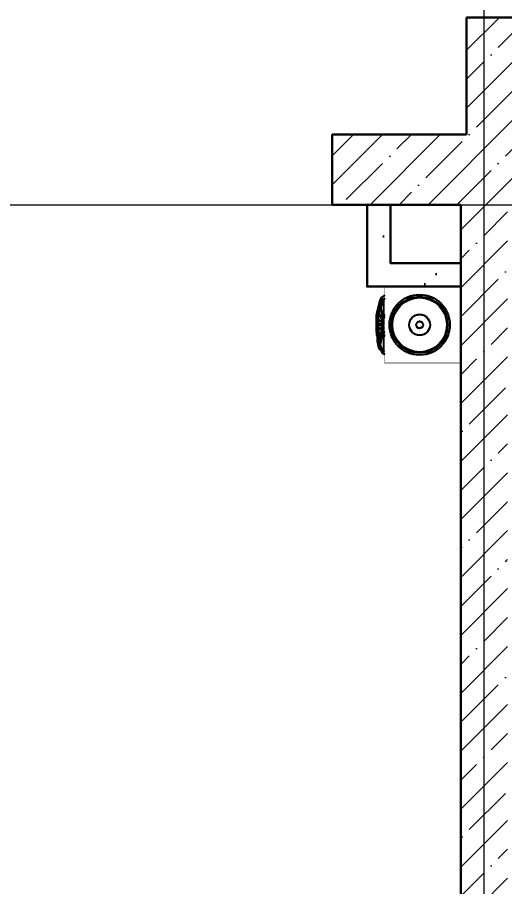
# Model space of a CAD drawing. Extents: x -96705 to 1864084, y -482104 to 235.
# Drawn here: x 530861 to 532943, y -152410 to -148697 of the extents above; entities that cross this region are included whole.
import ezdxf
from ezdxf import colors
from ezdxf.entities.mleader import LeaderData, LeaderLine
from ezdxf.math import Vec2, Vec3

# ---------------------------------------------------------------- set-up
doc = ezdxf.new("R2010")
doc.units = 0
doc.header["$LTSCALE"] = 100
doc.linetypes.add('CENTER', pattern=[2, 1.25, -0.25, 0.25, -0.25])
for name, color, linetype, lineweight in [('АР_Оси', 193, 'Continuous', 9), ('АР_Отметки', 250, 'Continuous', 15), ('АР_Перегородки газоблок', 165, 'Continuous', 30), ('АР_Сущ Несущая стена', 202, 'Continuous', 30), ('АР_Штриховка монолит', 250, 'Continuous', 9)]:
    doc.layers.add(name, color=color, linetype=linetype, lineweight=lineweight)
doc.layers.add('ТХ_обор_бытовое', color=14, linetype='Continuous')
doc.styles.add('ISOCPEUR', font='isocpeui.ttf', dxfattribs={"height": 250})

# ---------------------------------------------------------------- blocks, each defined once
blk = doc.blocks.new('_DotSmall')
at = {"color": 0, "linetype": 'ByBlock', "const_width": 0.5}
blk.add_lwpolyline([(-0.0625, 0, 1), (0.0625, 0, 1)], format="xyb", close=True, dxfattribs=at)
blk = doc.blocks.new('У300')
at = {"layer": 'ТХ_обор_бытовое', "transparency": 33554559}
for points in [[(-230550.5, 67413.5), (-230554.7, 67413.5), (-230554.7, 67409.3), (-230550.5, 67405.1), (-230546.2, 67409.3), (-230546.2, 67413.5)], [(-230550.5, 67413), (-230554.7, 67413), (-230554.7, 67408.8), (-230550.5, 67404.6), (-230546.3, 67408.8), (-230546.3, 67413)], [(-230546.2, 67417.8), (-230550.5, 67417.8), (-230550.5, 67413.5), (-230546.2, 67409.3), (-230542, 67413.5), (-230542, 67417.8)], [(-230546.3, 67417.3), (-230550.5, 67417.3), (-230550.5, 67413), (-230546.3, 67408.8), (-230542, 67413), (-230542, 67417.3)], [(-230575.9, 67354.3), (-230580.1, 67354.3), (-230580.1, 67350), (-230575.9, 67345.8), (-230571.6, 67350), (-230571.6, 67354.3)], [(-230575.9, 67354.3), (-230580.1, 67354.3), (-230580.1, 67350), (-230575.9, 67345.8), (-230571.6, 67350), (-230571.6, 67354.3)], [(-230575.9, 67354.3), (-230580.1, 67354.3), (-230580.1, 67350), (-230575.9, 67345.8), (-230571.6, 67350), (-230571.6, 67354.3)], [(-230575.9, 67354.3), (-230580.1, 67354.3), (-230580.1, 67350), (-230575.9, 67345.8), (-230571.6, 67350), (-230571.6, 67354.3)], [(-230575.9, 67354.3), (-230580.1, 67354.3), (-230580.1, 67350), (-230575.9, 67345.8), (-230571.6, 67350), (-230571.6, 67354.3)], [(-230575.9, 67354.3), (-230580.1, 67354.3), (-230580.1, 67350), (-230575.9, 67345.8), (-230571.6, 67350), (-230571.6, 67354.3)], [(-230575.9, 67353.8), (-230580.1, 67353.8), (-230580.1, 67349.5), (-230575.9, 67345.3), (-230571.7, 67349.5), (-230571.7, 67353.8)], [(-230575.9, 67353.8), (-230580.1, 67353.8), (-230580.1, 67349.5), (-230575.9, 67345.3), (-230571.7, 67349.5), (-230571.7, 67353.8)], [(-230575.9, 67353.8), (-230580.1, 67353.8), (-230580.1, 67349.5), (-230575.9, 67345.3), (-230571.7, 67349.5), (-230571.7, 67353.8)], [(-230575.9, 67353.8), (-230580.1, 67353.8), (-230580.1, 67349.5), (-230575.9, 67345.3), (-230571.7, 67349.5), (-230571.7, 67353.8)], [(-230575.9, 67353.8), (-230580.1, 67353.8), (-230580.1, 67349.5), (-230575.9, 67345.3), (-230571.7, 67349.5), (-230571.7, 67353.8)], [(-230575.9, 67353.8), (-230580.1, 67353.8), (-230580.1, 67349.5), (-230575.9, 67345.3), (-230571.7, 67349.5), (-230571.7, 67353.8)], [(-230571.6, 67354.3), (-230575.9, 67354.3), (-230575.9, 67350), (-230571.6, 67345.8), (-230567.4, 67350), (-230567.4, 67354.3)], [(-230571.6, 67354.3), (-230575.9, 67354.3), (-230575.9, 67350), (-230571.6, 67345.8), (-230567.4, 67350), (-230567.4, 67354.3)], [(-230571.6, 67354.3), (-230575.9, 67354.3), (-230575.9, 67350), (-230571.6, 67345.8), (-230567.4, 67350), (-230567.4, 67354.3)], [(-230571.6, 67354.3), (-230575.9, 67354.3), (-230575.9, 67350), (-230571.6, 67345.8), (-230567.4, 67350), (-230567.4, 67354.3)], [(-230571.6, 67354.3), (-230575.9, 67354.3), (-230575.9, 67350), (-230571.6, 67345.8), (-230567.4, 67350), (-230567.4, 67354.3)], [(-230571.7, 67353.8), (-230575.9, 67353.8), (-230575.9, 67349.5), (-230571.7, 67345.3), (-230567.4, 67349.5), (-230567.4, 67353.8)], [(-230571.7, 67353.8), (-230575.9, 67353.8), (-230575.9, 67349.5), (-230571.7, 67345.3), (-230567.4, 67349.5), (-230567.4, 67353.8)], [(-230571.7, 67353.8), (-230575.9, 67353.8), (-230575.9, 67349.5), (-230571.7, 67345.3), (-230567.4, 67349.5), (-230567.4, 67353.8)], [(-230571.7, 67353.8), (-230575.9, 67353.8), (-230575.9, 67349.5), (-230571.7, 67345.3), (-230567.4, 67349.5), (-230567.4, 67353.8)], [(-230571.7, 67353.8), (-230575.9, 67353.8), (-230575.9, 67349.5), (-230571.7, 67345.3), (-230567.4, 67349.5), (-230567.4, 67353.8)], [(-230546.2, 67358.5), (-230550.5, 67358.5), (-230550.5, 67354.3), (-230546.2, 67350), (-230542, 67354.3), (-230542, 67358.5)], [(-230546.2, 67358.5), (-230550.5, 67358.5), (-230550.5, 67354.3), (-230546.2, 67350), (-230542, 67354.3), (-230542, 67358.5)], [(-230546.3, 67358), (-230550.5, 67358), (-230550.5, 67353.8), (-230546.3, 67349.5), (-230542, 67353.8), (-230542, 67358)], [(-230546.3, 67358), (-230550.5, 67358), (-230550.5, 67353.8), (-230546.3, 67349.5), (-230542, 67353.8), (-230542, 67358)], [(-230546.2, 67354.3), (-230550.5, 67354.3), (-230550.5, 67350), (-230546.2, 67345.8), (-230542, 67350), (-230542, 67354.3)], [(-230546.2, 67354.3), (-230550.5, 67354.3), (-230550.5, 67350), (-230546.2, 67345.8), (-230542, 67350), (-230542, 67354.3)], [(-230546.2, 67354.3), (-230550.5, 67354.3), (-230550.5, 67350), (-230546.2, 67345.8), (-230542, 67350), (-230542, 67354.3)], [(-230546.3, 67353.8), (-230550.5, 67353.8), (-230550.5, 67349.5), (-230546.3, 67345.3), (-230542, 67349.5), (-230542, 67353.8)], [(-230546.3, 67353.8), (-230550.5, 67353.8), (-230550.5, 67349.5), (-230546.3, 67345.3), (-230542, 67349.5), (-230542, 67353.8)], [(-230546.3, 67353.8), (-230550.5, 67353.8), (-230550.5, 67349.5), (-230546.3, 67345.3), (-230542, 67349.5), (-230542, 67353.8)], [(-230575.9, 67350), (-230580.1, 67350), (-230580.1, 67345.8), (-230575.9, 67341.6), (-230571.6, 67345.8), (-230571.6, 67350)], [(-230575.9, 67350), (-230580.1, 67350), (-230580.1, 67345.8), (-230575.9, 67341.6), (-230571.6, 67345.8), (-230571.6, 67350)], [(-230575.9, 67350), (-230580.1, 67350), (-230580.1, 67345.8), (-230575.9, 67341.6), (-230571.6, 67345.8), (-230571.6, 67350)], [(-230575.9, 67350), (-230580.1, 67350), (-230580.1, 67345.8), (-230575.9, 67341.6), (-230571.6, 67345.8), (-230571.6, 67350)], [(-230575.9, 67350), (-230580.1, 67350), (-230580.1, 67345.8), (-230575.9, 67341.6), (-230571.6, 67345.8), (-230571.6, 67350)], [(-230575.9, 67350), (-230580.1, 67350), (-230580.1, 67345.8), (-230575.9, 67341.6), (-230571.6, 67345.8), (-230571.6, 67350)], [(-230575.9, 67350), (-230580.1, 67350), (-230580.1, 67345.8), (-230575.9, 67341.6), (-230571.6, 67345.8), (-230571.6, 67350)], [(-230575.9, 67350), (-230580.1, 67350), (-230580.1, 67345.8), (-230575.9, 67341.6), (-230571.6, 67345.8), (-230571.6, 67350)], [(-230575.9, 67350), (-230580.1, 67350), (-230580.1, 67345.8), (-230575.9, 67341.6), (-230571.6, 67345.8), (-230571.6, 67350)], [(-230575.9, 67350), (-230580.1, 67350), (-230580.1, 67345.8), (-230575.9, 67341.6), (-230571.6, 67345.8), (-230571.6, 67350)], [(-230575.9, 67350), (-230580.1, 67350), (-230580.1, 67345.8), (-230575.9, 67341.6), (-230571.6, 67345.8), (-230571.6, 67350)], [(-230575.9, 67350), (-230580.1, 67350), (-230580.1, 67345.8), (-230575.9, 67341.6), (-230571.6, 67345.8), (-230571.6, 67350)], [(-230575.9, 67350), (-230580.1, 67350), (-230580.1, 67345.8), (-230575.9, 67341.6), (-230571.6, 67345.8), (-230571.6, 67350)], [(-230575.9, 67349.5), (-230580.1, 67349.5), (-230580.1, 67345.3), (-230575.9, 67341.1), (-230571.7, 67345.3), (-230571.7, 67349.5)], [(-230575.9, 67349.5), (-230580.1, 67349.5), (-230580.1, 67345.3), (-230575.9, 67341.1), (-230571.7, 67345.3), (-230571.7, 67349.5)], [(-230575.9, 67349.5), (-230580.1, 67349.5), (-230580.1, 67345.3), (-230575.9, 67341.1), (-230571.7, 67345.3), (-230571.7, 67349.5)], [(-230575.9, 67349.5), (-230580.1, 67349.5), (-230580.1, 67345.3), (-230575.9, 67341.1), (-230571.7, 67345.3), (-230571.7, 67349.5)], [(-230575.9, 67349.5), (-230580.1, 67349.5), (-230580.1, 67345.3), (-230575.9, 67341.1), (-230571.7, 67345.3), (-230571.7, 67349.5)], [(-230575.9, 67349.5), (-230580.1, 67349.5), (-230580.1, 67345.3), (-230575.9, 67341.1), (-230571.7, 67345.3), (-230571.7, 67349.5)], [(-230575.9, 67349.5), (-230580.1, 67349.5), (-230580.1, 67345.3), (-230575.9, 67341.1), (-230571.7, 67345.3), (-230571.7, 67349.5)], [(-230575.9, 67349.5), (-230580.1, 67349.5), (-230580.1, 67345.3), (-230575.9, 67341.1), (-230571.7, 67345.3), (-230571.7, 67349.5)], [(-230575.9, 67349.5), (-230580.1, 67349.5), (-230580.1, 67345.3), (-230575.9, 67341.1), (-230571.7, 67345.3), (-230571.7, 67349.5)], [(-230575.9, 67349.5), (-230580.1, 67349.5), (-230580.1, 67345.3), (-230575.9, 67341.1), (-230571.7, 67345.3), (-230571.7, 67349.5)], [(-230575.9, 67349.5), (-230580.1, 67349.5), (-230580.1, 67345.3), (-230575.9, 67341.1), (-230571.7, 67345.3), (-230571.7, 67349.5)], [(-230575.9, 67349.5), (-230580.1, 67349.5), (-230580.1, 67345.3), (-230575.9, 67341.1), (-230571.7, 67345.3), (-230571.7, 67349.5)], [(-230575.9, 67349.5), (-230580.1, 67349.5), (-230580.1, 67345.3), (-230575.9, 67341.1), (-230571.7, 67345.3), (-230571.7, 67349.5)], [(-230575.9, 67345.8), (-230580.1, 67345.8), (-230580.1, 67341.6), (-230575.9, 67337.3), (-230571.6, 67341.6), (-230571.6, 67345.8)], [(-230575.9, 67345.3), (-230580.1, 67345.3), (-230580.1, 67341.1), (-230575.9, 67336.8), (-230571.7, 67341.1), (-230571.7, 67345.3)], [(-230571.6, 67350), (-230575.9, 67350), (-230575.9, 67345.8), (-230571.6, 67341.6), (-230567.4, 67345.8), (-230567.4, 67350)], [(-230571.6, 67350), (-230575.9, 67350), (-230575.9, 67345.8), (-230571.6, 67341.6), (-230567.4, 67345.8), (-230567.4, 67350)], [(-230571.6, 67350), (-230575.9, 67350), (-230575.9, 67345.8), (-230571.6, 67341.6), (-230567.4, 67345.8), (-230567.4, 67350)], [(-230571.6, 67350), (-230575.9, 67350), (-230575.9, 67345.8), (-230571.6, 67341.6), (-230567.4, 67345.8), (-230567.4, 67350)], [(-230571.6, 67350), (-230575.9, 67350), (-230575.9, 67345.8), (-230571.6, 67341.6), (-230567.4, 67345.8), (-230567.4, 67350)], [(-230571.6, 67350), (-230575.9, 67350), (-230575.9, 67345.8), (-230571.6, 67341.6), (-230567.4, 67345.8), (-230567.4, 67350)], [(-230571.6, 67350), (-230575.9, 67350), (-230575.9, 67345.8), (-230571.6, 67341.6), (-230567.4, 67345.8), (-230567.4, 67350)], [(-230571.6, 67350), (-230575.9, 67350), (-230575.9, 67345.8), (-230571.6, 67341.6), (-230567.4, 67345.8), (-230567.4, 67350)], [(-230571.7, 67349.5), (-230575.9, 67349.5), (-230575.9, 67345.3), (-230571.7, 67341.1), (-230567.4, 67345.3), (-230567.4, 67349.5)], [(-230571.7, 67349.5), (-230575.9, 67349.5), (-230575.9, 67345.3), (-230571.7, 67341.1), (-230567.4, 67345.3), (-230567.4, 67349.5)], [(-230571.7, 67349.5), (-230575.9, 67349.5), (-230575.9, 67345.3), (-230571.7, 67341.1), (-230567.4, 67345.3), (-230567.4, 67349.5)], [(-230571.7, 67349.5), (-230575.9, 67349.5), (-230575.9, 67345.3), (-230571.7, 67341.1), (-230567.4, 67345.3), (-230567.4, 67349.5)], [(-230571.7, 67349.5), (-230575.9, 67349.5), (-230575.9, 67345.3), (-230571.7, 67341.1), (-230567.4, 67345.3), (-230567.4, 67349.5)], [(-230571.7, 67349.5), (-230575.9, 67349.5), (-230575.9, 67345.3), (-230571.7, 67341.1), (-230567.4, 67345.3), (-230567.4, 67349.5)], [(-230571.7, 67349.5), (-230575.9, 67349.5), (-230575.9, 67345.3), (-230571.7, 67341.1), (-230567.4, 67345.3), (-230567.4, 67349.5)], [(-230571.7, 67349.5), (-230575.9, 67349.5), (-230575.9, 67345.3), (-230571.7, 67341.1), (-230567.4, 67345.3), (-230567.4, 67349.5)], [(-230567.4, 67341.1), (-230571.7, 67341.1), (-230571.7, 67336.8), (-230567.4, 67332.6), (-230563.2, 67336.8), (-230563.2, 67341.1)], [(-230567.4, 67328.4), (-230571.7, 67328.4), (-230571.7, 67324.1), (-230567.4, 67319.9), (-230563.2, 67324.1), (-230563.2, 67328.4)], [(-230567.4, 67319.9), (-230571.7, 67319.9), (-230571.7, 67315.7), (-230567.4, 67311.4), (-230563.2, 67315.7), (-230563.2, 67319.9)], [(-230567.4, 67341.6), (-230571.6, 67341.6), (-230571.6, 67337.3), (-230567.4, 67333.1), (-230563.2, 67337.3), (-230563.2, 67341.6)], [(-230567.4, 67328.9), (-230571.6, 67328.9), (-230571.6, 67324.6), (-230567.4, 67320.4), (-230563.2, 67324.6), (-230563.2, 67328.9)], [(-230567.4, 67320.4), (-230571.6, 67320.4), (-230571.6, 67316.2), (-230567.4, 67311.9), (-230563.2, 67316.2), (-230563.2, 67320.4)], [(-230546.2, 67350), (-230550.5, 67350), (-230550.5, 67345.8), (-230546.2, 67341.6), (-230542, 67345.8), (-230542, 67350)], [(-230546.3, 67349.5), (-230550.5, 67349.5), (-230550.5, 67345.3), (-230546.3, 67341.1), (-230542, 67345.3), (-230542, 67349.5)], [(-230546.2, 67345.8), (-230550.5, 67345.8), (-230550.5, 67341.6), (-230546.2, 67337.3), (-230542, 67341.6), (-230542, 67345.8)], [(-230546.2, 67345.8), (-230550.5, 67345.8), (-230550.5, 67341.6), (-230546.2, 67337.3), (-230542, 67341.6), (-230542, 67345.8)], [(-230546.2, 67345.8), (-230550.5, 67345.8), (-230550.5, 67341.6), (-230546.2, 67337.3), (-230542, 67341.6), (-230542, 67345.8)], [(-230546.2, 67345.8), (-230550.5, 67345.8), (-230550.5, 67341.6), (-230546.2, 67337.3), (-230542, 67341.6), (-230542, 67345.8)], [(-230546.3, 67345.3), (-230550.5, 67345.3), (-230550.5, 67341.1), (-230546.3, 67336.8), (-230542, 67341.1), (-230542, 67345.3)], [(-230546.3, 67345.3), (-230550.5, 67345.3), (-230550.5, 67341.1), (-230546.3, 67336.8), (-230542, 67341.1), (-230542, 67345.3)], [(-230546.3, 67345.3), (-230550.5, 67345.3), (-230550.5, 67341.1), (-230546.3, 67336.8), (-230542, 67341.1), (-230542, 67345.3)], [(-230546.3, 67345.3), (-230550.5, 67345.3), (-230550.5, 67341.1), (-230546.3, 67336.8), (-230542, 67341.1), (-230542, 67345.3)], [(-230542, 67349.5), (-230546.3, 67349.5), (-230546.3, 67345.3), (-230542, 67341.1), (-230537.8, 67345.3), (-230537.8, 67349.5)], [(-230542, 67341.1), (-230546.3, 67341.1), (-230546.3, 67336.8), (-230542, 67332.6), (-230537.8, 67336.8), (-230537.8, 67341.1)], [(-230542, 67341.1), (-230546.3, 67341.1), (-230546.3, 67336.8), (-230542, 67332.6), (-230537.8, 67336.8), (-230537.8, 67341.1)], [(-230542, 67350), (-230546.2, 67350), (-230546.2, 67345.8), (-230542, 67341.6), (-230537.8, 67345.8), (-230537.8, 67350)], [(-230542, 67341.6), (-230546.2, 67341.6), (-230546.2, 67337.3), (-230542, 67333.1), (-230537.8, 67337.3), (-230537.8, 67341.6)], [(-230542, 67341.6), (-230546.2, 67341.6), (-230546.2, 67337.3), (-230542, 67333.1), (-230537.8, 67337.3), (-230537.8, 67341.6)], [(-230567.4, 67307.2), (-230571.7, 67307.2), (-230571.7, 67303), (-230567.4, 67298.7), (-230563.2, 67303), (-230563.2, 67307.2)], [(-230567.4, 67303), (-230571.7, 67303), (-230571.7, 67298.7), (-230567.4, 67294.5), (-230563.2, 67298.7), (-230563.2, 67303)], [(-230567.4, 67303), (-230571.7, 67303), (-230571.7, 67298.7), (-230567.4, 67294.5), (-230563.2, 67298.7), (-230563.2, 67303)], [(-230567.4, 67298.7), (-230571.7, 67298.7), (-230571.7, 67294.5), (-230567.4, 67290.3), (-230563.2, 67294.5), (-230563.2, 67298.7)], [(-230567.4, 67298.7), (-230571.7, 67298.7), (-230571.7, 67294.5), (-230567.4, 67290.3), (-230563.2, 67294.5), (-230563.2, 67298.7)], [(-230567.4, 67298.7), (-230571.7, 67298.7), (-230571.7, 67294.5), (-230567.4, 67290.3), (-230563.2, 67294.5), (-230563.2, 67298.7)], [(-230567.4, 67298.7), (-230571.7, 67298.7), (-230571.7, 67294.5), (-230567.4, 67290.3), (-230563.2, 67294.5), (-230563.2, 67298.7)], [(-230567.4, 67290.3), (-230571.7, 67290.3), (-230571.7, 67286), (-230567.4, 67281.8), (-230563.2, 67286), (-230563.2, 67290.3)], [(-230567.4, 67281.8), (-230571.7, 67281.8), (-230571.7, 67277.6), (-230567.4, 67273.3), (-230563.2, 67277.6), (-230563.2, 67281.8)], [(-230567.4, 67281.8), (-230571.7, 67281.8), (-230571.7, 67277.6), (-230567.4, 67273.3), (-230563.2, 67277.6), (-230563.2, 67281.8)], [(-230567.4, 67307.7), (-230571.6, 67307.7), (-230571.6, 67303.5), (-230567.4, 67299.2), (-230563.2, 67303.5), (-230563.2, 67307.7)], [(-230567.4, 67303.5), (-230571.6, 67303.5), (-230571.6, 67299.2), (-230567.4, 67295), (-230563.2, 67299.2), (-230563.2, 67303.5)], [(-230567.4, 67303.5), (-230571.6, 67303.5), (-230571.6, 67299.2), (-230567.4, 67295), (-230563.2, 67299.2), (-230563.2, 67303.5)], [(-230567.4, 67299.2), (-230571.6, 67299.2), (-230571.6, 67295), (-230567.4, 67290.8), (-230563.2, 67295), (-230563.2, 67299.2)], [(-230567.4, 67299.2), (-230571.6, 67299.2), (-230571.6, 67295), (-230567.4, 67290.8), (-230563.2, 67295), (-230563.2, 67299.2)], [(-230567.4, 67299.2), (-230571.6, 67299.2), (-230571.6, 67295), (-230567.4, 67290.8), (-230563.2, 67295), (-230563.2, 67299.2)], [(-230567.4, 67299.2), (-230571.6, 67299.2), (-230571.6, 67295), (-230567.4, 67290.8), (-230563.2, 67295), (-230563.2, 67299.2)], [(-230567.4, 67290.8), (-230571.6, 67290.8), (-230571.6, 67286.5), (-230567.4, 67282.3), (-230563.2, 67286.5), (-230563.2, 67290.8)], [(-230567.4, 67282.3), (-230571.6, 67282.3), (-230571.6, 67278.1), (-230567.4, 67273.8), (-230563.2, 67278.1), (-230563.2, 67282.3)], [(-230567.4, 67282.3), (-230571.6, 67282.3), (-230571.6, 67278.1), (-230567.4, 67273.8), (-230563.2, 67278.1), (-230563.2, 67282.3)], [(-230575.9, 67273.8), (-230580.1, 67273.8), (-230580.1, 67269.6), (-230575.9, 67265.4), (-230571.6, 67269.6), (-230571.6, 67273.8)], [(-230575.9, 67273.8), (-230580.1, 67273.8), (-230580.1, 67269.6), (-230575.9, 67265.4), (-230571.6, 67269.6), (-230571.6, 67273.8)], [(-230575.9, 67273.3), (-230580.1, 67273.3), (-230580.1, 67269.1), (-230575.9, 67264.9), (-230571.7, 67269.1), (-230571.7, 67273.3)], [(-230575.9, 67273.3), (-230580.1, 67273.3), (-230580.1, 67269.1), (-230575.9, 67264.9), (-230571.7, 67269.1), (-230571.7, 67273.3)], [(-230575.9, 67269.6), (-230580.1, 67269.6), (-230580.1, 67265.4), (-230575.9, 67261.1), (-230571.6, 67265.4), (-230571.6, 67269.6)], [(-230575.9, 67269.6), (-230580.1, 67269.6), (-230580.1, 67265.4), (-230575.9, 67261.1), (-230571.6, 67265.4), (-230571.6, 67269.6)], [(-230575.9, 67269.6), (-230580.1, 67269.6), (-230580.1, 67265.4), (-230575.9, 67261.1), (-230571.6, 67265.4), (-230571.6, 67269.6)], [(-230575.9, 67269.6), (-230580.1, 67269.6), (-230580.1, 67265.4), (-230575.9, 67261.1), (-230571.6, 67265.4), (-230571.6, 67269.6)], [(-230575.9, 67269.6), (-230580.1, 67269.6), (-230580.1, 67265.4), (-230575.9, 67261.1), (-230571.6, 67265.4), (-230571.6, 67269.6)], [(-230575.9, 67269.6), (-230580.1, 67269.6), (-230580.1, 67265.4), (-230575.9, 67261.1), (-230571.6, 67265.4), (-230571.6, 67269.6)], [(-230575.9, 67269.6), (-230580.1, 67269.6), (-230580.1, 67265.4), (-230575.9, 67261.1), (-230571.6, 67265.4), (-230571.6, 67269.6)], [(-230575.9, 67269.6), (-230580.1, 67269.6), (-230580.1, 67265.4), (-230575.9, 67261.1), (-230571.6, 67265.4), (-230571.6, 67269.6)], [(-230575.9, 67269.6), (-230580.1, 67269.6), (-230580.1, 67265.4), (-230575.9, 67261.1), (-230571.6, 67265.4), (-230571.6, 67269.6)], [(-230575.9, 67269.1), (-230580.1, 67269.1), (-230580.1, 67264.9), (-230575.9, 67260.6), (-230571.7, 67264.9), (-230571.7, 67269.1)], [(-230575.9, 67269.1), (-230580.1, 67269.1), (-230580.1, 67264.9), (-230575.9, 67260.6), (-230571.7, 67264.9), (-230571.7, 67269.1)], [(-230575.9, 67269.1), (-230580.1, 67269.1), (-230580.1, 67264.9), (-230575.9, 67260.6), (-230571.7, 67264.9), (-230571.7, 67269.1)], [(-230575.9, 67269.1), (-230580.1, 67269.1), (-230580.1, 67264.9), (-230575.9, 67260.6), (-230571.7, 67264.9), (-230571.7, 67269.1)], [(-230575.9, 67269.1), (-230580.1, 67269.1), (-230580.1, 67264.9), (-230575.9, 67260.6), (-230571.7, 67264.9), (-230571.7, 67269.1)], [(-230575.9, 67269.1), (-230580.1, 67269.1), (-230580.1, 67264.9), (-230575.9, 67260.6), (-230571.7, 67264.9), (-230571.7, 67269.1)], [(-230575.9, 67269.1), (-230580.1, 67269.1), (-230580.1, 67264.9), (-230575.9, 67260.6), (-230571.7, 67264.9), (-230571.7, 67269.1)], [(-230575.9, 67269.1), (-230580.1, 67269.1), (-230580.1, 67264.9), (-230575.9, 67260.6), (-230571.7, 67264.9), (-230571.7, 67269.1)], [(-230575.9, 67269.1), (-230580.1, 67269.1), (-230580.1, 67264.9), (-230575.9, 67260.6), (-230571.7, 67264.9), (-230571.7, 67269.1)], [(-230575.9, 67265.4), (-230580.1, 67265.4), (-230580.1, 67261.1), (-230575.9, 67256.9), (-230571.6, 67261.1), (-230571.6, 67265.4)], [(-230575.9, 67265.4), (-230580.1, 67265.4), (-230580.1, 67261.1), (-230575.9, 67256.9), (-230571.6, 67261.1), (-230571.6, 67265.4)], [(-230575.9, 67265.4), (-230580.1, 67265.4), (-230580.1, 67261.1), (-230575.9, 67256.9), (-230571.6, 67261.1), (-230571.6, 67265.4)], [(-230575.9, 67265.4), (-230580.1, 67265.4), (-230580.1, 67261.1), (-230575.9, 67256.9), (-230571.6, 67261.1), (-230571.6, 67265.4)], [(-230575.9, 67265.4), (-230580.1, 67265.4), (-230580.1, 67261.1), (-230575.9, 67256.9), (-230571.6, 67261.1), (-230571.6, 67265.4)], [(-230575.9, 67264.9), (-230580.1, 67264.9), (-230580.1, 67260.6), (-230575.9, 67256.4), (-230571.7, 67260.6), (-230571.7, 67264.9)], [(-230575.9, 67264.9), (-230580.1, 67264.9), (-230580.1, 67260.6), (-230575.9, 67256.4), (-230571.7, 67260.6), (-230571.7, 67264.9)], [(-230575.9, 67264.9), (-230580.1, 67264.9), (-230580.1, 67260.6), (-230575.9, 67256.4), (-230571.7, 67260.6), (-230571.7, 67264.9)], [(-230575.9, 67264.9), (-230580.1, 67264.9), (-230580.1, 67260.6), (-230575.9, 67256.4), (-230571.7, 67260.6), (-230571.7, 67264.9)], [(-230575.9, 67264.9), (-230580.1, 67264.9), (-230580.1, 67260.6), (-230575.9, 67256.4), (-230571.7, 67260.6), (-230571.7, 67264.9)], [(-230571.6, 67269.6), (-230575.9, 67269.6), (-230575.9, 67265.4), (-230571.6, 67261.1), (-230567.4, 67265.4), (-230567.4, 67269.6)], [(-230571.6, 67269.6), (-230575.9, 67269.6), (-230575.9, 67265.4), (-230571.6, 67261.1), (-230567.4, 67265.4), (-230567.4, 67269.6)], [(-230571.6, 67269.6), (-230575.9, 67269.6), (-230575.9, 67265.4), (-230571.6, 67261.1), (-230567.4, 67265.4), (-230567.4, 67269.6)], [(-230571.6, 67269.6), (-230575.9, 67269.6), (-230575.9, 67265.4), (-230571.6, 67261.1), (-230567.4, 67265.4), (-230567.4, 67269.6)], [(-230571.6, 67269.6), (-230575.9, 67269.6), (-230575.9, 67265.4), (-230571.6, 67261.1), (-230567.4, 67265.4), (-230567.4, 67269.6)], [(-230571.6, 67269.6), (-230575.9, 67269.6), (-230575.9, 67265.4), (-230571.6, 67261.1), (-230567.4, 67265.4), (-230567.4, 67269.6)], [(-230571.6, 67269.6), (-230575.9, 67269.6), (-230575.9, 67265.4), (-230571.6, 67261.1), (-230567.4, 67265.4), (-230567.4, 67269.6)], [(-230571.6, 67269.6), (-230575.9, 67269.6), (-230575.9, 67265.4), (-230571.6, 67261.1), (-230567.4, 67265.4), (-230567.4, 67269.6)], [(-230571.6, 67269.6), (-230575.9, 67269.6), (-230575.9, 67265.4), (-230571.6, 67261.1), (-230567.4, 67265.4), (-230567.4, 67269.6)], [(-230571.7, 67269.1), (-230575.9, 67269.1), (-230575.9, 67264.9), (-230571.7, 67260.6), (-230567.4, 67264.9), (-230567.4, 67269.1)], [(-230571.7, 67269.1), (-230575.9, 67269.1), (-230575.9, 67264.9), (-230571.7, 67260.6), (-230567.4, 67264.9), (-230567.4, 67269.1)], [(-230571.7, 67269.1), (-230575.9, 67269.1), (-230575.9, 67264.9), (-230571.7, 67260.6), (-230567.4, 67264.9), (-230567.4, 67269.1)], [(-230571.7, 67269.1), (-230575.9, 67269.1), (-230575.9, 67264.9), (-230571.7, 67260.6), (-230567.4, 67264.9), (-230567.4, 67269.1)], [(-230571.7, 67269.1), (-230575.9, 67269.1), (-230575.9, 67264.9), (-230571.7, 67260.6), (-230567.4, 67264.9), (-230567.4, 67269.1)], [(-230571.7, 67269.1), (-230575.9, 67269.1), (-230575.9, 67264.9), (-230571.7, 67260.6), (-230567.4, 67264.9), (-230567.4, 67269.1)], [(-230571.7, 67269.1), (-230575.9, 67269.1), (-230575.9, 67264.9), (-230571.7, 67260.6), (-230567.4, 67264.9), (-230567.4, 67269.1)], [(-230571.7, 67269.1), (-230575.9, 67269.1), (-230575.9, 67264.9), (-230571.7, 67260.6), (-230567.4, 67264.9), (-230567.4, 67269.1)], [(-230571.7, 67269.1), (-230575.9, 67269.1), (-230575.9, 67264.9), (-230571.7, 67260.6), (-230567.4, 67264.9), (-230567.4, 67269.1)], [(-230571.6, 67265.4), (-230575.9, 67265.4), (-230575.9, 67261.1), (-230571.6, 67256.9), (-230567.4, 67261.1), (-230567.4, 67265.4)], [(-230571.6, 67265.4), (-230575.9, 67265.4), (-230575.9, 67261.1), (-230571.6, 67256.9), (-230567.4, 67261.1), (-230567.4, 67265.4)], [(-230571.6, 67265.4), (-230575.9, 67265.4), (-230575.9, 67261.1), (-230571.6, 67256.9), (-230567.4, 67261.1), (-230567.4, 67265.4)], [(-230571.7, 67264.9), (-230575.9, 67264.9), (-230575.9, 67260.6), (-230571.7, 67256.4), (-230567.4, 67260.6), (-230567.4, 67264.9)], [(-230571.7, 67264.9), (-230575.9, 67264.9), (-230575.9, 67260.6), (-230571.7, 67256.4), (-230567.4, 67260.6), (-230567.4, 67264.9)], [(-230571.7, 67264.9), (-230575.9, 67264.9), (-230575.9, 67260.6), (-230571.7, 67256.4), (-230567.4, 67260.6), (-230567.4, 67264.9)], [(-230567.4, 67277.6), (-230571.7, 67277.6), (-230571.7, 67273.3), (-230567.4, 67269.1), (-230563.2, 67273.3), (-230563.2, 67277.6)], [(-230567.4, 67273.3), (-230571.7, 67273.3), (-230571.7, 67269.1), (-230567.4, 67264.9), (-230563.2, 67269.1), (-230563.2, 67273.3)], [(-230567.4, 67278.1), (-230571.6, 67278.1), (-230571.6, 67273.8), (-230567.4, 67269.6), (-230563.2, 67273.8), (-230563.2, 67278.1)], [(-230567.4, 67273.8), (-230571.6, 67273.8), (-230571.6, 67269.6), (-230567.4, 67265.4), (-230563.2, 67269.6), (-230563.2, 67273.8)], [(-230563.2, 67269.6), (-230567.4, 67269.6), (-230567.4, 67265.4), (-230563.2, 67261.1), (-230558.9, 67265.4), (-230558.9, 67269.6)], [(-230563.2, 67269.1), (-230567.4, 67269.1), (-230567.4, 67264.9), (-230563.2, 67260.6), (-230559, 67264.9), (-230559, 67269.1)], [(-230563.2, 67256.9), (-230567.4, 67256.9), (-230567.4, 67252.7), (-230563.2, 67248.4), (-230558.9, 67252.7), (-230558.9, 67256.9)], [(-230563.2, 67256.4), (-230567.4, 67256.4), (-230567.4, 67252.2), (-230563.2, 67247.9), (-230559, 67252.2), (-230559, 67256.4)], [(-230563.2, 67252.7), (-230567.4, 67252.7), (-230567.4, 67248.4), (-230563.2, 67244.2), (-230558.9, 67248.4), (-230558.9, 67252.7)], [(-230563.2, 67252.2), (-230567.4, 67252.2), (-230567.4, 67247.9), (-230563.2, 67243.7), (-230559, 67247.9), (-230559, 67252.2)], [(-230563.2, 67244.2), (-230567.4, 67244.2), (-230567.4, 67240), (-230563.2, 67235.7), (-230558.9, 67240), (-230558.9, 67244.2)], [(-230563.2, 67243.7), (-230567.4, 67243.7), (-230567.4, 67239.5), (-230563.2, 67235.2), (-230559, 67239.5), (-230559, 67243.7)], [(-230550.5, 67269.6), (-230554.7, 67269.6), (-230554.7, 67265.4), (-230550.5, 67261.1), (-230546.2, 67265.4), (-230546.2, 67269.6)], [(-230550.5, 67269.6), (-230554.7, 67269.6), (-230554.7, 67265.4), (-230550.5, 67261.1), (-230546.2, 67265.4), (-230546.2, 67269.6)], [(-230550.5, 67269.1), (-230554.7, 67269.1), (-230554.7, 67264.9), (-230550.5, 67260.6), (-230546.3, 67264.9), (-230546.3, 67269.1)], [(-230550.5, 67269.1), (-230554.7, 67269.1), (-230554.7, 67264.9), (-230550.5, 67260.6), (-230546.3, 67264.9), (-230546.3, 67269.1)], [(-230546.2, 67273.8), (-230550.5, 67273.8), (-230550.5, 67269.6), (-230546.2, 67265.4), (-230542, 67269.6), (-230542, 67273.8)], [(-230546.2, 67273.8), (-230550.5, 67273.8), (-230550.5, 67269.6), (-230546.2, 67265.4), (-230542, 67269.6), (-230542, 67273.8)], [(-230546.2, 67273.8), (-230550.5, 67273.8), (-230550.5, 67269.6), (-230546.2, 67265.4), (-230542, 67269.6), (-230542, 67273.8)], [(-230546.2, 67273.8), (-230550.5, 67273.8), (-230550.5, 67269.6), (-230546.2, 67265.4), (-230542, 67269.6), (-230542, 67273.8)], [(-230546.3, 67273.3), (-230550.5, 67273.3), (-230550.5, 67269.1), (-230546.3, 67264.9), (-230542, 67269.1), (-230542, 67273.3)], [(-230546.3, 67273.3), (-230550.5, 67273.3), (-230550.5, 67269.1), (-230546.3, 67264.9), (-230542, 67269.1), (-230542, 67273.3)], [(-230546.3, 67273.3), (-230550.5, 67273.3), (-230550.5, 67269.1), (-230546.3, 67264.9), (-230542, 67269.1), (-230542, 67273.3)], [(-230546.3, 67273.3), (-230550.5, 67273.3), (-230550.5, 67269.1), (-230546.3, 67264.9), (-230542, 67269.1), (-230542, 67273.3)], [(-230546.2, 67269.6), (-230550.5, 67269.6), (-230550.5, 67265.4), (-230546.2, 67261.1), (-230542, 67265.4), (-230542, 67269.6)], [(-230546.2, 67269.6), (-230550.5, 67269.6), (-230550.5, 67265.4), (-230546.2, 67261.1), (-230542, 67265.4), (-230542, 67269.6)], [(-230546.3, 67269.1), (-230550.5, 67269.1), (-230550.5, 67264.9), (-230546.3, 67260.6), (-230542, 67264.9), (-230542, 67269.1)], [(-230546.3, 67269.1), (-230550.5, 67269.1), (-230550.5, 67264.9), (-230546.3, 67260.6), (-230542, 67264.9), (-230542, 67269.1)], [(-230546.2, 67265.4), (-230550.5, 67265.4), (-230550.5, 67261.1), (-230546.2, 67256.9), (-230542, 67261.1), (-230542, 67265.4)], [(-230546.2, 67265.4), (-230550.5, 67265.4), (-230550.5, 67261.1), (-230546.2, 67256.9), (-230542, 67261.1), (-230542, 67265.4)], [(-230546.3, 67264.9), (-230550.5, 67264.9), (-230550.5, 67260.6), (-230546.3, 67256.4), (-230542, 67260.6), (-230542, 67264.9)], [(-230546.3, 67264.9), (-230550.5, 67264.9), (-230550.5, 67260.6), (-230546.3, 67256.4), (-230542, 67260.6), (-230542, 67264.9)], [(-230546.2, 67261.1), (-230550.5, 67261.1), (-230550.5, 67256.9), (-230546.2, 67252.7), (-230542, 67256.9), (-230542, 67261.1)], [(-230546.2, 67261.1), (-230550.5, 67261.1), (-230550.5, 67256.9), (-230546.2, 67252.7), (-230542, 67256.9), (-230542, 67261.1)], [(-230546.3, 67260.6), (-230550.5, 67260.6), (-230550.5, 67256.4), (-230546.3, 67252.2), (-230542, 67256.4), (-230542, 67260.6)], [(-230546.3, 67260.6), (-230550.5, 67260.6), (-230550.5, 67256.4), (-230546.3, 67252.2), (-230542, 67256.4), (-230542, 67260.6)], [(-230542, 67264.9), (-230546.3, 67264.9), (-230546.3, 67260.6), (-230542, 67256.4), (-230537.8, 67260.6), (-230537.8, 67264.9)], [(-230542, 67260.6), (-230546.3, 67260.6), (-230546.3, 67256.4), (-230542, 67252.2), (-230537.8, 67256.4), (-230537.8, 67260.6)], [(-230542, 67260.6), (-230546.3, 67260.6), (-230546.3, 67256.4), (-230542, 67252.2), (-230537.8, 67256.4), (-230537.8, 67260.6)], [(-230542, 67265.4), (-230546.2, 67265.4), (-230546.2, 67261.1), (-230542, 67256.9), (-230537.8, 67261.1), (-230537.8, 67265.4)], [(-230542, 67261.1), (-230546.2, 67261.1), (-230546.2, 67256.9), (-230542, 67252.7), (-230537.8, 67256.9), (-230537.8, 67261.1)], [(-230542, 67261.1), (-230546.2, 67261.1), (-230546.2, 67256.9), (-230542, 67252.7), (-230537.8, 67256.9), (-230537.8, 67261.1)], [(-230563.2, 67240), (-230567.4, 67240), (-230567.4, 67235.7), (-230563.2, 67231.5), (-230558.9, 67235.7), (-230558.9, 67240)], [(-230563.2, 67239.5), (-230567.4, 67239.5), (-230567.4, 67235.2), (-230563.2, 67231), (-230559, 67235.2), (-230559, 67239.5)], [(-230550.5, 67206.1), (-230554.7, 67206.1), (-230554.7, 67201.9), (-230550.5, 67197.6), (-230546.2, 67201.9), (-230546.2, 67206.1)], [(-230550.5, 67205.6), (-230554.7, 67205.6), (-230554.7, 67201.4), (-230550.5, 67197.1), (-230546.3, 67201.4), (-230546.3, 67205.6)]]:
    blk.add_hatch(color=8, dxfattribs=at).paths.add_polyline_path(points)
at = {"layer": 'ТХ_обор_бытовое', "color": 8, "const_width": 2}
blk.add_lwpolyline([(-230216, 67468.6), (-230216, 67142.6), (-230542, 67142.6), (-230542, 67468.6)], close=True, dxfattribs=at)
at = {"layer": 'ТХ_обор_бытовое', "color": 8}
for points in [[(-230550.5, 67184.9), (-230554.7, 67193.4), (-230563.2, 67201.9), (-230567.4, 67214.6), (-230571.6, 67235.7), (-230571.6, 67252.7), (-230575.9, 67278.1), (-230575.9, 67299.2), (-230575.9, 67324.6), (-230575.9, 67345.8), (-230571.6, 67367), (-230567.4, 67383.9), (-230563.2, 67400.8), (-230558.9, 67413.5), (-230554.7, 67422), (-230542, 67430.5), (-230554.7, 67422), (-230558.9, 67413.5), (-230563.2, 67400.8), (-230567.4, 67383.9), (-230571.6, 67367), (-230575.9, 67345.8), (-230575.9, 67324.6), (-230575.9, 67299.2), (-230575.9, 67278.1), (-230571.6, 67252.7), (-230571.6, 67235.7), (-230567.4, 67214.6), (-230563.2, 67201.9), (-230554.7, 67193.4), (-230550.5, 67184.9), (-230542, 67180.7), (-230550.5, 67184.9), (-230554.7, 67193.4), (-230563.2, 67201.9), (-230567.4, 67214.6), (-230571.6, 67235.7), (-230571.6, 67252.7), (-230575.9, 67278.1), (-230575.9, 67299.2), (-230575.9, 67324.6), (-230575.9, 67345.8), (-230571.6, 67367), (-230567.4, 67383.9), (-230563.2, 67400.8), (-230558.9, 67413.5), (-230554.7, 67422), (-230542, 67430.5)], [(-230571.6, 67367), (-230575.9, 67345.8), (-230575.9, 67324.6), (-230575.9, 67299.2), (-230575.9, 67278.1)], [(-230542, 67354.3), (-230546.2, 67354.3), (-230546.2, 67350), (-230550.5, 67350), (-230550.5, 67345.8), (-230546.2, 67345.8), (-230546.2, 67341.6), (-230542, 67337.3), (-230546.2, 67341.6), (-230546.2, 67345.8), (-230550.5, 67345.8), (-230550.5, 67350), (-230546.2, 67350), (-230546.2, 67354.3)], [(-230575.9, 67350), (-230575.9, 67345.8), (-230575.9, 67350), (-230571.6, 67350), (-230571.6, 67345.8), (-230575.9, 67345.8)], [(-230542, 67350), (-230546.2, 67350), (-230546.2, 67345.8), (-230542, 67345.8)], [(-230567.4, 67278.1), (-230571.6, 67299.2)], [(-230389.6, 67303.5), (-230389.6, 67303.5)], [(-230542, 67265.4), (-230546.2, 67265.4), (-230546.2, 67261.1), (-230542, 67261.1)], [(-230542, 67193.4), (-230546.2, 67193.4), (-230550.5, 67193.4), (-230542, 67189.2)], [(-230542, 67180.7), (-230550.5, 67184.9), (-230542, 67180.7)]]:
    blk.add_lwpolyline(points, dxfattribs=at)
at = {"layer": 'ТХ_обор_бытовое', "color": 8, "elevation": -0.6}
for points in [[(-230550.5, 67184.4), (-230554.7, 67192.9), (-230563.2, 67201.4), (-230567.4, 67214.1), (-230571.7, 67235.2), (-230571.7, 67252.2), (-230575.9, 67277.6), (-230575.9, 67298.7), (-230575.9, 67324.1), (-230575.9, 67345.3), (-230571.7, 67366.5), (-230567.4, 67383.4), (-230563.2, 67400.3), (-230559, 67413), (-230554.7, 67421.5), (-230542, 67430), (-230554.7, 67421.5), (-230559, 67413), (-230563.2, 67400.3), (-230567.4, 67383.4), (-230571.7, 67366.5), (-230575.9, 67345.3), (-230575.9, 67324.1), (-230575.9, 67298.7), (-230575.9, 67277.6), (-230571.7, 67252.2), (-230571.7, 67235.2), (-230567.4, 67214.1), (-230563.2, 67201.4), (-230554.7, 67192.9), (-230550.5, 67184.4), (-230542, 67180.2), (-230550.5, 67184.4), (-230554.7, 67192.9), (-230563.2, 67201.4), (-230567.4, 67214.1), (-230571.7, 67235.2), (-230571.7, 67252.2), (-230575.9, 67277.6), (-230575.9, 67298.7), (-230575.9, 67324.1), (-230575.9, 67345.3), (-230571.7, 67366.5), (-230567.4, 67383.4), (-230563.2, 67400.3), (-230559, 67413), (-230554.7, 67421.5), (-230542, 67430)], [(-230571.7, 67366.5), (-230575.9, 67345.3), (-230575.9, 67324.1), (-230575.9, 67298.7), (-230575.9, 67277.6)], [(-230542, 67353.8), (-230546.3, 67353.8), (-230546.3, 67349.5), (-230550.5, 67349.5), (-230550.5, 67345.3), (-230546.3, 67345.3), (-230546.3, 67341.1), (-230542, 67336.8), (-230546.3, 67341.1), (-230546.3, 67345.3), (-230550.5, 67345.3), (-230550.5, 67349.5), (-230546.3, 67349.5), (-230546.3, 67353.8)], [(-230575.9, 67349.5), (-230575.9, 67345.3), (-230575.9, 67349.5), (-230571.7, 67349.5), (-230571.7, 67345.3), (-230575.9, 67345.3)], [(-230542, 67349.5), (-230546.3, 67349.5), (-230546.3, 67345.3), (-230542, 67345.3)], [(-230567.4, 67277.6), (-230571.7, 67298.7)], [(-230389.6, 67303), (-230389.6, 67303)], [(-230542, 67264.9), (-230546.3, 67264.9), (-230546.3, 67260.6), (-230542, 67260.6)], [(-230542, 67192.9), (-230546.3, 67192.9), (-230550.5, 67192.9), (-230542, 67188.7)], [(-230542, 67180.2), (-230550.5, 67184.4), (-230542, 67180.2)]]:
    blk.add_lwpolyline(points, dxfattribs=at)
at = {"layer": 'ТХ_обор_бытовое', "color": 8}
blk.add_lwpolyline([(-230546.2, 67417.8), (-230542, 67417.8, 0.248454), (-230550.5, 67193.4, -0.207133)], format="xyb", close=True, dxfattribs=at)
at = {"layer": 'ТХ_обор_бытовое', "color": 8, "elevation": -0.6}
blk.add_lwpolyline([(-230546.3, 67417.3), (-230542, 67417.3, 0.248454), (-230550.5, 67192.9, -0.207133)], format="xyb", close=True, dxfattribs=at)
for points in [[(-230546.3, 67324.1), (-230559, 67387.6), (-230559, 67391.9), (-230554.7, 67400.3), (-230554.7, 67404.6), (-230550.5, 67408.8), (-230546.3, 67413)], [(-230546.3, 67315.7), (-230563.2, 67353.8), (-230563.2, 67358), (-230563.2, 67362.2), (-230563.2, 67366.5), (-230563.2, 67370.7), (-230563.2, 67374.9), (-230559, 67379.2), (-230559, 67383.4)], [(-230567.4, 67328.4), (-230567.4, 67332.6), (-230567.4, 67336.8), (-230567.4, 67341.1), (-230567.4, 67345.3), (-230563.2, 67345.3), (-230563.2, 67349.5), (-230546.3, 67311.4)], [(-230567.4, 67307.2), (-230567.4, 67311.4), (-230567.4, 67315.7), (-230567.4, 67319.9), (-230567.4, 67324.1), (-230567.4, 67328.4), (-230546.3, 67307.2)], [(-230546.3, 67303), (-230567.4, 67303), (-230567.4, 67298.7), (-230567.4, 67294.5), (-230567.4, 67290.3), (-230567.4, 67286), (-230567.4, 67281.8)], [(-230567.4, 67269.1), (-230567.4, 67273.3), (-230567.4, 67277.6), (-230567.4, 67281.8), (-230546.3, 67298.7), (-230563.2, 67260.6), (-230563.2, 67264.9), (-230567.4, 67264.9)], [(-230563.2, 67256.4), (-230550.5, 67277.6), (-230550.5, 67281.8), (-230546.3, 67294.5), (-230554.7, 67252.2), (-230554.7, 67247.9), (-230559, 67226.8), (-230559, 67231), (-230563.2, 67235.2), (-230563.2, 67239.5), (-230563.2, 67243.7), (-230563.2, 67247.9), (-230563.2, 67252.2)], [(-230546.3, 67192.9), (-230546.3, 67197.1), (-230550.5, 67201.4), (-230554.7, 67205.6), (-230554.7, 67209.8), (-230559, 67214.1), (-230559, 67218.3), (-230559, 67222.5), (-230546.3, 67286)], [(-230571.7, 67264.9), (-230571.7, 67269.1), (-230575.9, 67269.1), (-230575.9, 67264.9), (-230575.9, 67260.6), (-230571.7, 67260.6)], [(-230542, 67256.4), (-230546.3, 67256.4), (-230546.3, 67260.6), (-230550.5, 67264.9), (-230546.3, 67269.1), (-230546.3, 67273.3), (-230542, 67273.3), (-230546.3, 67273.3), (-230546.3, 67269.1), (-230550.5, 67264.9), (-230546.3, 67260.6), (-230546.3, 67256.4)]]:
    blk.add_lwpolyline(points, close=True, dxfattribs=at)
at = {"layer": 'ТХ_обор_бытовое', "color": 8}
for points in [[(-230546.2, 67324.6), (-230558.9, 67388.1), (-230558.9, 67392.4), (-230554.7, 67400.8), (-230554.7, 67405.1), (-230550.5, 67409.3), (-230546.2, 67413.5)], [(-230546.2, 67316.2), (-230563.2, 67354.3), (-230563.2, 67358.5), (-230563.2, 67362.7), (-230563.2, 67367), (-230563.2, 67371.2), (-230563.2, 67375.4), (-230558.9, 67379.7), (-230558.9, 67383.9)], [(-230567.4, 67328.9), (-230567.4, 67333.1), (-230567.4, 67337.3), (-230567.4, 67341.6), (-230567.4, 67345.8), (-230563.2, 67345.8), (-230563.2, 67350), (-230546.2, 67311.9)], [(-230567.4, 67307.7), (-230567.4, 67311.9), (-230567.4, 67316.2), (-230567.4, 67320.4), (-230567.4, 67324.6), (-230567.4, 67328.9), (-230546.2, 67307.7)], [(-230546.2, 67303.5), (-230567.4, 67303.5), (-230567.4, 67299.2), (-230567.4, 67295), (-230567.4, 67290.8), (-230567.4, 67286.5), (-230567.4, 67282.3)], [(-230567.4, 67269.6), (-230567.4, 67273.8), (-230567.4, 67278.1), (-230567.4, 67282.3), (-230546.2, 67299.2), (-230563.2, 67261.1), (-230563.2, 67265.4), (-230567.4, 67265.4)], [(-230563.2, 67256.9), (-230550.5, 67278.1), (-230550.5, 67282.3), (-230546.2, 67295), (-230554.7, 67252.7), (-230554.7, 67248.4), (-230558.9, 67227.3), (-230558.9, 67231.5), (-230563.2, 67235.7), (-230563.2, 67240), (-230563.2, 67244.2), (-230563.2, 67248.4), (-230563.2, 67252.7)], [(-230546.2, 67193.4), (-230546.2, 67197.6), (-230550.5, 67201.9), (-230554.7, 67206.1), (-230554.7, 67210.3), (-230558.9, 67214.6), (-230558.9, 67218.8), (-230558.9, 67223), (-230546.2, 67286.5)], [(-230571.6, 67265.4), (-230571.6, 67269.6), (-230575.9, 67269.6), (-230575.9, 67265.4), (-230575.9, 67261.1), (-230571.6, 67261.1)], [(-230542, 67256.9), (-230546.2, 67256.9), (-230546.2, 67261.1), (-230550.5, 67265.4), (-230546.2, 67269.6), (-230546.2, 67273.8), (-230542, 67273.8), (-230546.2, 67273.8), (-230546.2, 67269.6), (-230550.5, 67265.4), (-230546.2, 67261.1), (-230546.2, 67256.9)]]:
    blk.add_lwpolyline(points, close=True, dxfattribs=at)
for centre, radius in [((-230391.8, 67305.1, -0.6), 129.1), ((-230391.8, 67305.1, -0.6), 129.1), ((-230391.7, 67305.6), 129.1), ((-230391.7, 67305.6), 129.1), ((-230391.7, 67305.6), 120.7), ((-230391.8, 67305.1, -0.6), 120.7), ((-230391.8, 67305.1, -0.6), 116.4), ((-230391.7, 67305.6), 116.4), ((-230391.7, 67305.6), 44.5), ((-230391.8, 67305.1, -0.6), 44.5), ((-230391.8, 67305.1, -0.6), 14.8), ((-230391.7, 67305.6), 14.8)]:
    blk.add_circle(centre, radius, dxfattribs=at)

msp = doc.modelspace()

# ---------------------------------------------------------------- hatches: boundary and pattern name
at = {"layer": 'АР_Перегородки газоблок', "ltscale": 100}
h = msp.add_hatch(dxfattribs=at)
h.set_pattern_fill('AR-CONC', color=8, scale=2, angle=180)
h.set_pattern_definition([(230, (940375.42, -8204.13), (-364.36934, 31.87817), [38.1, -419.1]), (175, (940375.42, -8204.13), (70.48684, -382.1137), [30.48, -335.28117]), (280.451445, (940345.06, -8201.47), (-293.8825, -350.2355), [32.38002, -356.1805]), (226.1842, (940375.42, -8305.73), (-542.1581, 84.08466), [57.15, -628.65]), (276.63556, (940330.24, -8298.7), (-474.8083, -494.85225), [48.57005, -534.2712]), (171.18415, (940375.4, -8305.73), (-474.8083, -494.85225), [45.7199, -502.91946]), (201, (940324.62, -8280.33), (-303.22878, 204.5304), [38.1, -419.1]), (146, (940324.62, -8280.33), (-123.60406, -368.37593), [30.48, -335.28]), (251.451445, (940299.36, -8263.3), (-426.83284, -163.84554), [32.38002, -356.17988]), (217.5, (940375.42, -8204.13), (-6.177207, -169.110078), [0, -331.216, 0, -340.36, 0, -336.55]), (187.5, (940375.42, -8204.13), (-133.639325, -200.36115), [0, -194.056, 0, -323.596, 0, -128.27]), (147.5, (940488.71, -8204.13), (-271.18119, 11.45749), [0, -127, 0, -396.24, 0, -525.78]), (137.5, (940539.5, -8204.13), (-296.25836, -50.85298), [0, -165.1, 0, -263.144, 0, -373.38])])
h.paths.add_polyline_path([(532355.5, -149846.8), (532755.5, -149846.8), (532755.5, -149746.8), (532455.5, -149746.8), (532455.5, -149496.8), (532355.5, -149496.8)])
at = {"layer": 'АР_Штриховка монолит', "ltscale": 100}
h = msp.add_hatch(dxfattribs=at)
h.set_pattern_fill('ANSI35', color=8, scale=700)
h.set_pattern_definition([(45, (-436492.31, -45746.82), (-123.743687, 123.743687), []), (45, (-436368.57, -45746.82), (-123.743687, 123.743687), [218.75, -43.75, 0, -43.75])])
h.paths.add_polyline_path([(532205.5, -149496.7), (532755.5, -149496.7), (532755.5, -155846.7), (532955.5, -155846.7), (532955.5, -149496.7), (540875.5, -149496.7), (540875.5, -149296.7), (532980.5, -149296.7), (532980.5, -148696.7), (532780.5, -148696.7), (532780.5, -149196.7), (532205.5, -149196.7)])

# ---------------------------------------------------------------- linework, layer by layer
at = {"color": 8}
msp.add_lwpolyline([(532930.5, -149146), (532930.5, -149146)], close=True, dxfattribs=at)
at = {"layer": 'АР_Оси', "color": 8, "linetype": 'CENTER', "ltscale": 1000}
for p, q in [((532855.5, -157558), (532855.5, -128175.4)), ((507391.7, -149496.7), (590988.9, -149496.7))]:
    msp.add_line(p, q, dxfattribs=at)
at = {"layer": 'АР_Перегородки газоблок', "color": 8, "ltscale": 100}
msp.add_lwpolyline([(532755.5, -149846.8), (532355.5, -149846.8), (532355.5, -149496.8), (532455.5, -149496.8), (532455.5, -149746.8), (532755.5, -149746.8)], close=True, dxfattribs=at)
at = {"layer": 'АР_Сущ Несущая стена', "color": 8, "ltscale": 100}
for p, q in [((532780.5, -149196.7), (532780.5, -148696.7)), ((532780.5, -148696.7), (532980.5, -148696.7)), ((532205.5, -149196.7), (532780.5, -149196.7)), ((532205.5, -149496.7), (532205.5, -149196.7)), ((532205.5, -149496.7), (532755.5, -149496.7)), ((532755.5, -155646.7), (532755.5, -149496.7))]:
    msp.add_line(p, q, dxfattribs=at)

# ---------------------------------------------------------------- block references
at = {"layer": 'ТХ_обор_бытовое', "color": 8}
msp.add_blockref('У300', (762971.5, -217315.4), dxfattribs=at)

# ---------------------------------------------------------------- leaders
at = {"layer": 'АР_Отметки', "color": 8}
ml = msp.add_multileader_mtext('Standard', dxfattribs=at)
ml.set_content('-2,950', color=8, style='ISOCPEUR')
ml.set_leader_properties(color=8, linetype='Continuous', lineweight=-1)
ml.set_arrow_properties(name='DOTSMALL')
ml.build(insert=Vec2(0, 0))
ml.multileader.update_dxf_attribs({"has_text_frame": 1, "text_left_attachment_type": 4, "text_right_attachment_type": 4, "dogleg_length": 100, "arrow_head_size": 180})
ctx = ml.context
ctx.base_point, ctx.char_height, ctx.arrow_head_size, ctx.landing_gap_size, ctx.plane_origin = Vec3(534931, -150912.3), 250, 180, 50, Vec3(535872.6, -152265.8)
ctx.left_attachment, ctx.right_attachment = 4, 4
notes = []
notes.append((ctx, [(0, (0, 0, 0), (0, 0), (1, 0), 1, [])]))
ctx.mtext.insert, ctx.mtext.width, ctx.mtext.defined_height, ctx.mtext.line_spacing_style, ctx.mtext.flow_direction = Vec3(534981, -150578.9), 599.198, 407.5, 2, 5
ml = msp.add_multileader_mtext('Standard', dxfattribs=at)
ml.set_content('-2,850', color=8, style='ISOCPEUR')
ml.set_leader_properties(color=8, linetype='Continuous', lineweight=-1)
ml.set_arrow_properties(name='DOTSMALL')
ml.build(insert=Vec2(0, 0))
ml.multileader.update_dxf_attribs({"has_text_frame": 1, "text_left_attachment_type": 4, "text_right_attachment_type": 4, "dogleg_length": 100, "arrow_head_size": 180})
ctx = ml.context
ctx.base_point, ctx.char_height, ctx.arrow_head_size, ctx.landing_gap_size, ctx.plane_origin = Vec3(574415.3, -153022.2, 0.4), 250, 180, 50, Vec3(575356.9, -154375.8, 0.4)
ctx.left_attachment, ctx.right_attachment = 4, 4
notes.append((ctx, [(0, (0, 0, 0), (0, 0), (1, 0), 1, [])]))
ctx.mtext.insert, ctx.mtext.width, ctx.mtext.defined_height, ctx.mtext.line_spacing_style, ctx.mtext.flow_direction = Vec3(574465.3, -152688.8, 0.4), 599.198, 407.5, 2, 5
ml = msp.add_multileader_mtext('Standard', dxfattribs=at)
ml.set_content('+12,650', color=8, style='ISOCPEUR')
ml.set_leader_properties(color=8, linetype='Continuous', lineweight=-1)
ml.set_arrow_properties(name='DOTSMALL')
ml.build(insert=Vec2(0, 0))
ml.multileader.update_dxf_attribs({"has_text_frame": 1, "text_left_attachment_type": 4, "text_right_attachment_type": 4, "dogleg_length": 100, "arrow_head_size": 180})
ctx = ml.context
ctx.base_point, ctx.char_height, ctx.arrow_head_size, ctx.landing_gap_size, ctx.plane_origin = Vec3(935468.6, -155312.2), 250, 180, 50, Vec3(960704.5, -166935.3)
ctx.left_attachment, ctx.right_attachment = 4, 4
notes.append((ctx, [(0, (0, 0, 0), (0, 0), (1, 0), 1, [])]))
ctx.mtext.insert, ctx.mtext.width, ctx.mtext.line_spacing_style, ctx.mtext.flow_direction = Vec3(935518.6, -154978.8), 852.697, 2, 5
ml = msp.add_multileader_mtext('Standard', dxfattribs=at)
ml.set_content('+12,200', color=8, style='ISOCPEUR')
ml.set_leader_properties(color=8, linetype='Continuous', lineweight=-1)
ml.set_arrow_properties(name='DOTSMALL')
ml.build(insert=Vec2(0, 0))
ml.multileader.update_dxf_attribs({"has_text_frame": 1, "text_left_attachment_type": 4, "text_right_attachment_type": 4, "dogleg_length": 100, "arrow_head_size": 180})
ctx = ml.context
ctx.base_point, ctx.char_height, ctx.arrow_head_size, ctx.landing_gap_size, ctx.plane_origin = Vec3(935468.6, -154727.8), 250, 180, 50, Vec3(960704.5, -166351)
ctx.left_attachment, ctx.right_attachment = 4, 4
notes.append((ctx, [(0, (0, 0, 0), (0, 0), (1, 0), 1, [])]))
ctx.mtext.insert, ctx.mtext.width, ctx.mtext.line_spacing_style, ctx.mtext.flow_direction = Vec3(935518.6, -154394.5), 852.697, 2, 5
ml = msp.add_multileader_mtext('Standard', dxfattribs=at)
ml.set_content('+11,900', color=8, style='ISOCPEUR')
ml.set_leader_properties(color=8, linetype='Continuous', lineweight=-1)
ml.set_arrow_properties(name='DOTSMALL')
ml.build(insert=Vec2(0, 0))
ml.multileader.update_dxf_attribs({"has_text_frame": 1, "text_left_attachment_type": 4, "text_right_attachment_type": 4, "dogleg_length": 100, "arrow_head_size": 180})
ctx = ml.context
ctx.base_point, ctx.char_height, ctx.arrow_head_size, ctx.landing_gap_size, ctx.plane_origin = Vec3(986391, -153939.8), 250, 180, 50, Vec3(1011626.9, -166087.3)
ctx.left_attachment, ctx.right_attachment = 4, 4
notes.append((ctx, [(0, (0, 0, 0), (0, 0), (1, 0), 1, [])]))
ctx.mtext.insert, ctx.mtext.rotation, ctx.mtext.width, ctx.mtext.line_spacing_style, ctx.mtext.flow_direction = Vec3(986441, -153606.5), 6.283185, 852.697, 2, 5
ml = msp.add_multileader_mtext('Standard', dxfattribs=at)
ml.set_content('+8,000', color=8, style='ISOCPEUR')
ml.set_leader_properties(color=8, linetype='Continuous', lineweight=-1)
ml.set_arrow_properties(name='DOTSMALL')
ml.build(insert=Vec2(0, 0))
ml.multileader.update_dxf_attribs({"has_text_frame": 1, "text_left_attachment_type": 4, "text_right_attachment_type": 4, "dogleg_length": 100, "arrow_head_size": 180})
ctx = ml.context
ctx.base_point, ctx.char_height, ctx.arrow_head_size, ctx.landing_gap_size, ctx.plane_origin = Vec3(849204.1, -152352.3), 250, 180, 50, Vec3(874090, -164676.9)
ctx.left_attachment, ctx.right_attachment = 4, 4
notes.append((ctx, [(0, (0, 0, 0), (0, 0), (1, 0), 1, [])]))
ctx.mtext.insert, ctx.mtext.rotation, ctx.mtext.width, ctx.mtext.line_spacing_style, ctx.mtext.flow_direction = Vec3(849254.1, -152019), 6.283185, 852.697, 2, 5
for ctx, leaders in notes:
    for number, flags, end, landing, length, lines in leaders:
        leader = LeaderData()
        leader.index, (leader.has_last_leader_line, leader.has_dogleg_vector, leader.attachment_direction) = number, flags
        leader.last_leader_point, leader.dogleg_vector, leader.dogleg_length = Vec3(end), Vec3(landing), length
        for number, points, colour, breaks in lines:
            line = LeaderLine()
            line.index, line.vertices, line.color, line.breaks = number, Vec3.list(points), colors.encode_raw_color(colour), breaks
            leader.lines.append(line)
        ctx.leaders.append(leader)

doc.saveas('drawing.dxf')
